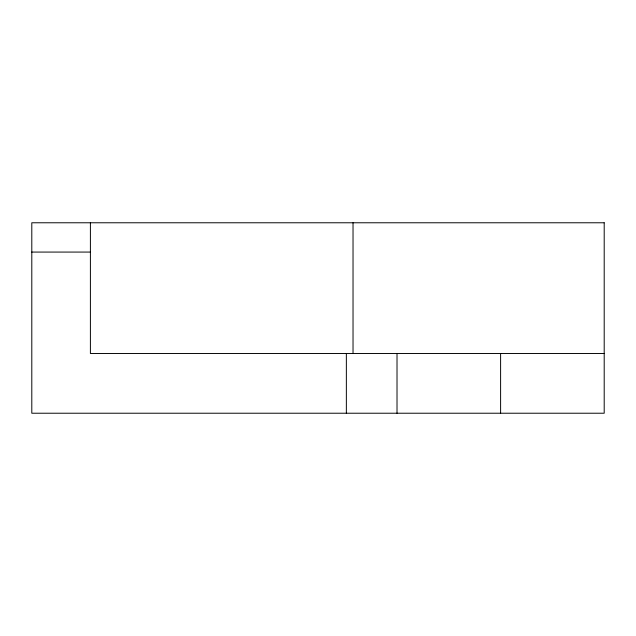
<?xml version="1.0" encoding="UTF-8"?>
<svg xmlns="http://www.w3.org/2000/svg" width="636" height="636" viewBox="0 0 636 636"><rect width="100%" height="100%" fill="white"/><g stroke="black" fill="none" stroke-linecap="round" stroke-linejoin="round"><path stroke-width="0.95" d="M31.8 252.071L90.399 252.071M604.2 353.481L90.399 353.481L90.399 222.775M500.604 353.481L500.604 413.225M397.015 353.481L397.015 413.225M353.028 222.775L353.028 353.481M346.358 353.481L346.358 413.225M604.2 222.775L31.8 222.775L31.8 413.225L604.2 413.225L604.2 222.775"/></g></svg>
